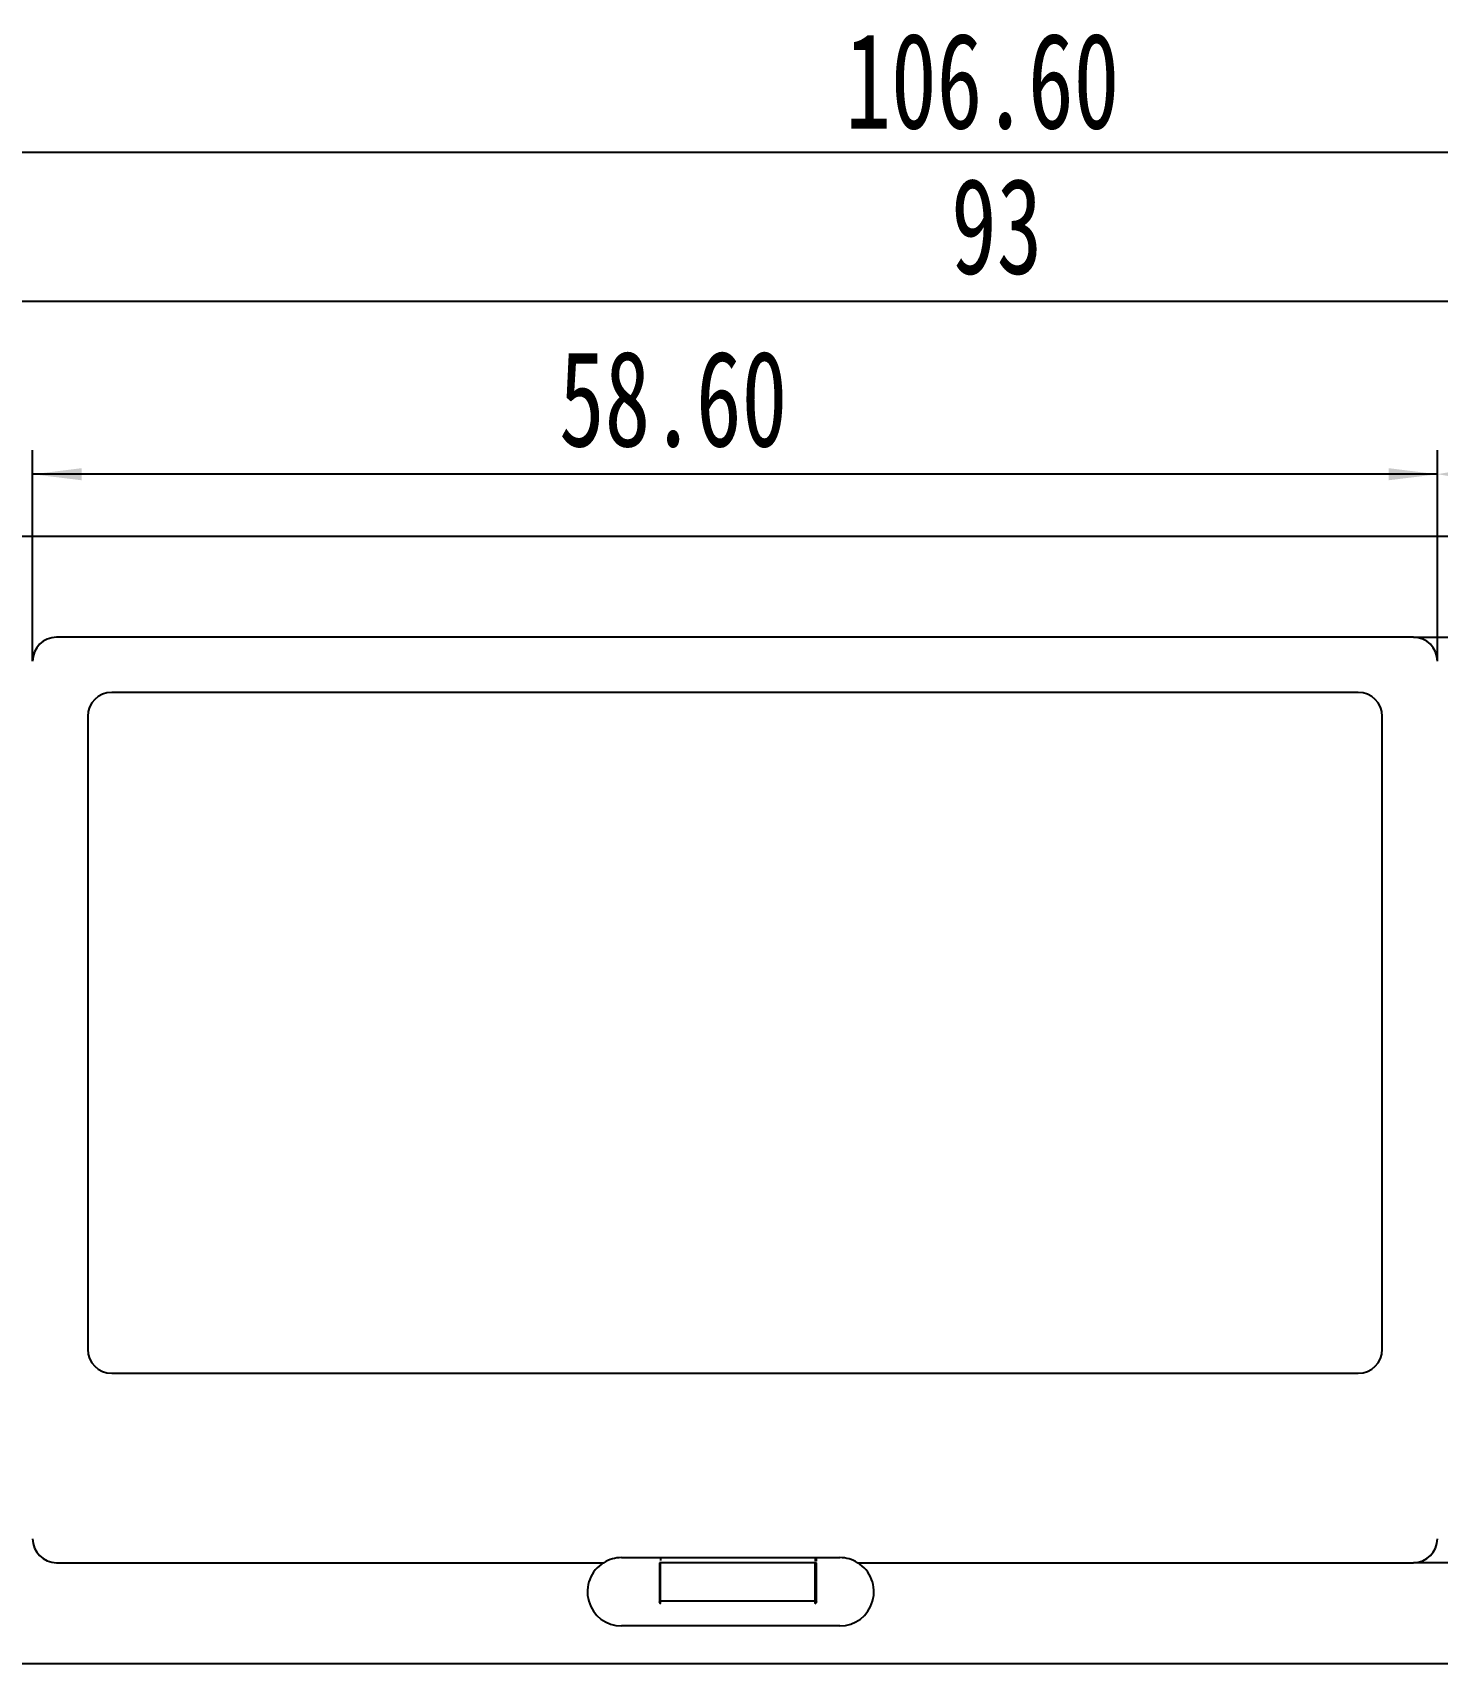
# Model space of a CAD drawing. Header units: millimetres. Extents: x 0 to 1189, y 0 to 841.
# Drawn here: x 384.5 to 501.7, y 334.2 to 470.3 of the extents above; entities that cross this region are included whole.
import ezdxf

# ---------------------------------------------------------------- set-up
doc = ezdxf.new("R2010")
doc.units = ezdxf.units.MM
doc.header["$PDSIZE"] = -1
doc.layers.add('文字层', color=3, linetype='Continuous')
doc.styles.add('SLDTEXTSTYLE5', font='TXT', dxfattribs={"width": 0.7})
doc.dimstyles.new('ISO-25', dxfattribs={"dimtxt": 2.5, "dimasz": 2.5, "dimexe": 1.25, "dimexo": 0.625, "dimtad": 1, "dimtxsty": 'Standard', "dimcen": 2.5, "dimadec": 0, "dimazin": 0, "dimtfac": 1, "dimtmove": 0, "dimatfit": 3, "dimfxl": 1, "dimarcsym": 0})
doc.dimstyles.new('SLDDIMSTYLE0', dxfattribs={"dimtxt": 8, "dimasz": 4.08, "dimexe": 0, "dimexo": 0.0625, "dimgap": 2, "dimtad": 2, "dimlfac": 0.5, "dimrnd": 1e-09, "dimzin": 4, "dimdsep": 46, "dimtxsty": 'SLDTEXTSTYLE5', "dimsah": 1, "dimcen": 0.09, "dimadec": 0, "dimazin": 1, "dimtfac": 1, "dimtofl": 0, "dimtmove": 0, "dimatfit": 3, "dimfxl": 1, "dimfrac": 2, "dimtolj": 1, "dimtzin": 12, "dimarcsym": 0})
doc.dimstyles.new('SLDDIMSTYLE2', dxfattribs={"dimtxt": 8, "dimasz": 4.08, "dimexe": 0, "dimexo": 0.0625, "dimgap": 2, "dimtad": 2, "dimlfac": 0.5, "dimrnd": 1e-09, "dimzin": 12, "dimdsep": 46, "dimtxsty": 'SLDTEXTSTYLE5', "dimsah": 1, "dimcen": 0.09, "dimadec": 0, "dimazin": 3, "dimtfac": 1, "dimtofl": 0, "dimtmove": 0, "dimatfit": 3, "dimfxl": 1, "dimfrac": 2, "dimtolj": 1, "dimtzin": 12, "dimarcsym": 0})

# ---------------------------------------------------------------- blocks, each defined once
blk = doc.blocks.new('_D_11')
at = {"layer": 'Defpoints', "color": 0}
for p in [(353.27, 460.27), (353.27, 433.42), (566.47, 433.42)]:
    blk.add_point(p, dxfattribs=at)
at = {"layer": '文字层', "color": 0, "lineweight": -2}
for p, q in [((353.27, 433.48), (353.27, 460.27)), ((562.39, 460.27), (357.35, 460.27)), ((566.47, 433.48), (566.47, 460.27))]:
    blk.add_line(p, q, dxfattribs=at)
at = {"layer": '文字层', "color": 0}
for points in [[(357.35, 460.95), (357.35, 459.59), (353.27, 460.27)], [(562.39, 460.95), (562.39, 459.59), (566.47, 460.27)]]:
    blk.add_solid(points, dxfattribs=at)
at = {"layer": '文字层', "color": 0, "insert": (463.73, 470.27), "char_height": 8, "attachment_point": 2, "style": 'SLDTEXTSTYLE5'}
blk.add_mtext('\\A1;106.60', dxfattribs=at)
blk = doc.blocks.new('_D_12')
at = {"layer": '文字层', "transparency": 16777216}
for p, q in [((384.5, 417.84), (384.5, 435.43)), ((501.7, 417.84), (501.7, 435.43)), ((501.7, 433.43), (384.5, 433.43))]:
    blk.add_line(p, q, dxfattribs=at)
for points in [[(384.5, 433.43), (388.58, 432.93), (388.58, 433.94)], [(501.7, 433.43), (497.62, 433.94), (497.62, 432.93)]]:
    blk.add_solid(points, dxfattribs=at)
at = {"layer": '文字层', "transparency": 16777216, "insert": (428.41, 443.75), "char_height": 8, "attachment_point": 1, "style": 'SLDTEXTSTYLE5'}
blk.add_mtext('58.60', dxfattribs=at)
blk = doc.blocks.new('_D_13')
at = {"layer": '文字层', "transparency": 16777216}
for p, q in [((374.22, 422.24), (374.22, 449.84)), ((560.22, 422.24), (560.22, 449.84)), ((560.22, 447.84), (374.22, 447.84))]:
    blk.add_line(p, q, dxfattribs=at)
for points in [[(374.22, 447.84), (378.3, 447.33), (378.3, 448.34)], [(560.22, 447.84), (556.14, 448.34), (556.14, 447.33)]]:
    blk.add_solid(points, dxfattribs=at)
at = {"layer": '文字层', "transparency": 16777216, "insert": (461.12, 458.15), "char_height": 8, "attachment_point": 1, "style": 'SLDTEXTSTYLE5'}
blk.add_mtext('93', dxfattribs=at)
blk = doc.blocks.new('_D_17')
at = {"layer": '文字层', "transparency": 16777216}
for p, q in [((499.7, 419.84), (515.26, 419.84)), ((513.26, 419.84), (513.26, 342.64)), ((499.7, 342.64), (515.26, 342.64))]:
    blk.add_line(p, q, dxfattribs=at)
for points in [[(513.26, 419.84), (512.75, 415.76), (513.76, 415.76)], [(513.26, 342.64), (513.76, 346.72), (512.75, 346.72)]]:
    blk.add_solid(points, dxfattribs=at)
at = {"layer": '文字层', "transparency": 16777216, "insert": (502.94, 379.69), "char_height": 8, "attachment_point": 1, "rotation": 90, "style": 'SLDTEXTSTYLE5'}
blk.add_mtext('38.60', dxfattribs=at)
blk = doc.blocks.new('*D27')
at = {"color": 0, "lineweight": -2}
for p, q in [((501.7, 419.84), (501.7, 435.44)), ((566.34, 428.24), (566.34, 435.44)), ((505.78, 433.44), (562.26, 433.44))]:
    blk.add_line(p, q, dxfattribs=at)
at = {"color": 0}
for points in [[(505.78, 434.12), (505.78, 432.76), (501.7, 433.44)], [(562.26, 434.12), (562.26, 432.76), (566.34, 433.44)]]:
    blk.add_solid(points, dxfattribs=at)
at = {"layer": 'Defpoints', "color": 0}
for p in [(566.34, 433.44), (566.34, 428.24), (501.7, 419.84)]:
    blk.add_point(p, dxfattribs=at)
at = {"color": 0, "insert": (534.02, 438.97), "char_height": 8, "attachment_point": 5}
blk.add_mtext('32.32', dxfattribs=at)

msp = doc.modelspace()

# ---------------------------------------------------------------- linework, layer by layer
at = {"color": 7, "linetype": 'Continuous', "lineweight": 25}
for p, q in [((566.336, 428.237), (353.136, 428.237)), ((499.696, 419.837), (386.496, 419.837)), ((495.096, 415.237), (391.096, 415.237)), ((389.096, 413.237), (389.096, 360.437)), ((497.096, 360.437), (497.096, 413.237)), ((391.096, 358.437), (495.096, 358.437)), ((433.636, 343.057), (451.836, 343.057)), ((436.886, 343.057), (436.886, 342.807)), ((449.886, 342.774), (449.886, 343.057)), ((386.496, 342.637), (432.147, 342.637)), ((436.886, 342.637), (436.786, 342.637)), ((449.786, 342.637), (436.886, 342.637)), ((449.886, 342.637), (449.786, 342.637)), ((453.325, 342.637), (499.696, 342.637)), ((436.886, 339.447), (449.786, 339.447)), ((451.836, 337.357), (433.636, 337.357)), ((367.136, 334.237), (566.336, 334.237))]:
    msp.add_line(p, q, dxfattribs=at)
at = {"color": 8, "linetype": 'Continuous', "lineweight": 25}
msp.add_line((449.786, 343.057), (449.786, 342.774), dxfattribs=at)
at = {"color": 7, "linetype": 'Continuous', "lineweight": 25}
for centre, radius, start, end in [((386.496, 417.837), 2, 90, 180), ((499.696, 417.837), 2, 0, 90), ((391.096, 413.237), 2, 90, 180), ((495.096, 413.237), 2, 0, 90), ((391.096, 360.437), 2, 180, 270), ((495.096, 360.437), 2, 270, 0), ((386.496, 344.637), 2, 180, 270), ((499.696, 344.637), 2, 270, 0), ((433.636, 340.207), 2.85, 90, 121.50094), ((451.836, 340.207), 2.85, 58.49906, 90), ((433.636, 340.207), 2.85, 121.50094, 270), ((451.836, 340.207), 2.85, 270, 58.49906)]:
    msp.add_arc(centre, radius, start, end, dxfattribs=at)
for points, knots in [([(436.786, 342.637), (436.786, 342.163), (436.786, 341.57), (436.786, 340.856), (436.786, 340.396), (436.786, 339.919), (436.786, 339.545), (436.786, 339.302), (436.786, 339.345), (436.786, 339.363)], [0, 0, 0, 0, 0.2795159, 0.3497206, 0.4192842, 0.5669279, 0.7276541, 0.8869391, 1, 1, 1, 1]), ([(449.886, 339.363), (449.886, 339.345), (449.886, 339.302), (449.886, 339.545), (449.886, 339.919), (449.886, 340.396), (449.886, 340.856), (449.886, 341.57), (449.886, 342.163), (449.886, 342.637)], [0, 0, 0, 0, 0.1130609, 0.2723459, 0.4330721, 0.5807158, 0.6502794, 0.7204841, 1, 1, 1, 1]), ([(436.786, 339.395), (436.798, 339.341), (436.82, 339.234), (436.864, 339.213), (436.886, 339.202)], [0, 0, 0, 0, 0.5068867, 1, 1, 1, 1]), ([(449.786, 339.202), (449.808, 339.213), (449.852, 339.234), (449.875, 339.341), (449.886, 339.395)], [0, 0, 0, 0, 0.4931131, 1, 1, 1, 1])]:
    msp.add_open_spline(points, degree=3, knots=knots, dxfattribs=at)
at = {"color": 8, "linetype": 'Continuous', "lineweight": 25}
for points in [[(436.886, 339.219), (436.886, 339.226), (436.886, 339.238), (436.886, 339.595), (436.886, 340.004), (436.886, 340.584), (436.886, 341.3), (436.886, 341.974), (436.886, 342.423), (436.886, 342.637)], [(449.786, 339.219), (449.786, 339.226), (449.786, 339.238), (449.786, 339.595), (449.786, 340.004), (449.786, 340.584), (449.786, 341.3), (449.786, 341.974), (449.786, 342.423), (449.786, 342.637)]]:
    msp.add_open_spline(points, degree=3, knots=[0, 0, 0, 0, 0.2308734, 0.3661773, 0.5006492, 0.6286001, 0.754608, 0.8833137, 1, 1, 1, 1], dxfattribs=at)

# ---------------------------------------------------------------- dimensions: what is measured, and where the dimension line sits
at = {"color": 3}
dim = msp.add_linear_dim(base=(566.336, 433.445), p1=(501.696, 419.837), p2=(566.336, 428.237), text='32.32', dimstyle='ISO-25', override={"dimtxt": 8, "dimasz": 4.08, "dimexe": 2, "dimexo": 0, "dimgap": 1.524, "dimtih": 1, "dimtoh": 1, "dimlfac": 0.5, "dimzin": 0, "dimadec": 2, "dimtzin": 0}, dxfattribs=at)
dim.commit()
dim.dimension.update_dxf_attribs({"geometry": '*D27', "text_midpoint": (534.016, 438.969)})
at = {"layer": '文字层'}
for base, p1, p2, dimstyle, picture, middle in [((353.273, 460.273), (566.473, 433.421), (353.273, 433.421), 'SLDDIMSTYLE0', '_D_11', (463.726, 460.273)), ((374.216, 447.837), (560.216, 422.237), (374.216, 422.237), 'SLDDIMSTYLE2', '_D_13', (464.623, 447.837)), ((384.496, 433.434), (501.696, 417.837), (384.496, 417.837), 'SLDDIMSTYLE0', '_D_12', (437.172, 433.434))]:
    dim = msp.add_linear_dim(base=base, p1=p1, p2=p2, dimstyle=dimstyle, dxfattribs=at)
    dim.commit()
    dim.dimension.update_dxf_attribs({"geometry": picture, "text_midpoint": middle, "dimtype": 160})
dim = msp.add_linear_dim(base=(513.255, 342.637), p1=(499.696, 419.837), p2=(499.696, 342.637), angle=90, dimstyle='SLDDIMSTYLE0', dxfattribs=at)
dim.commit()
dim.dimension.update_dxf_attribs({"geometry": '_D_17', "text_midpoint": (513.255, 388.449), "dimtype": 160})

doc.saveas('drawing.dxf')
